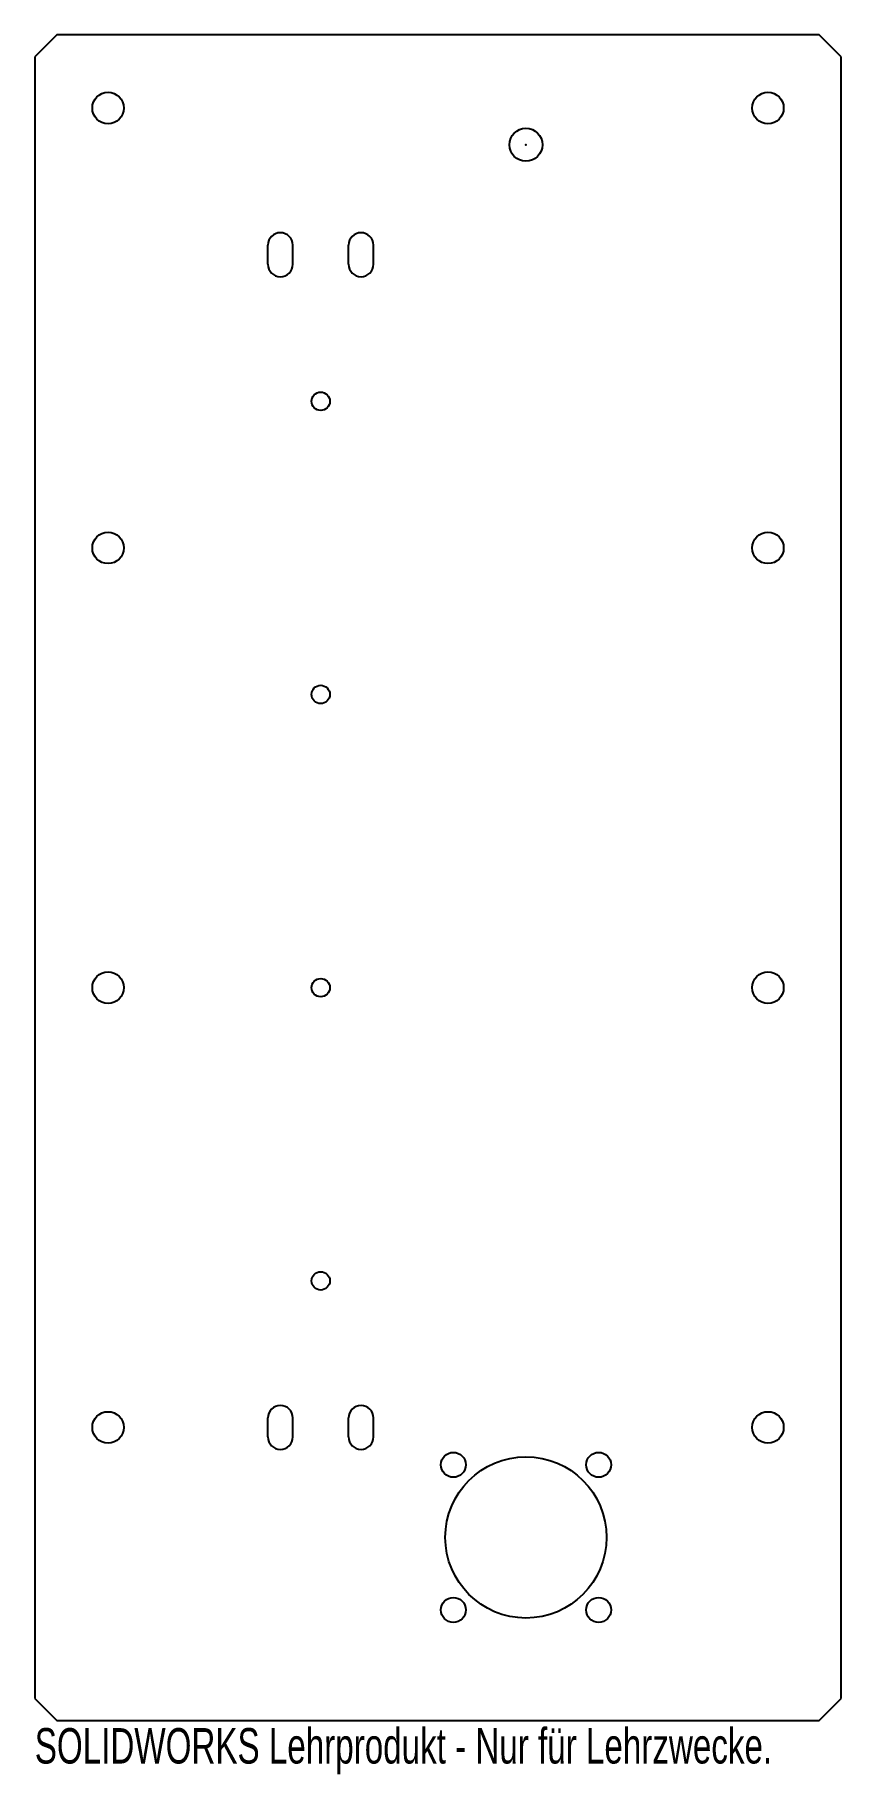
# Model space of a CAD drawing. Header units: millimetres. Extents: x -55 to 55, y -122 to 115.
import ezdxf

# ---------------------------------------------------------------- set-up
doc = ezdxf.new("R2010")
doc.units = ezdxf.units.MM
doc.header["$PDSIZE"] = -1
doc.styles.add('SLDTEXTSTYLE0', font='TXT', dxfattribs={"width": 0.7})

msp = doc.modelspace()

# ---------------------------------------------------------------- linework, layer by layer
at = {"color": 7, "linetype": 'Continuous', "lineweight": 25}
for p, q in [((-52, 115), (-55, 112)), ((52, 115), (-52, 115)), ((55, 112), (52, 115)), ((-55, 112), (-55, -112)), ((55, -112), (55, 112)), ((-23.2, 83.7), (-23.2, 86.3)), ((-19.8, 83.7), (-19.8, 86.3)), ((-12.2, 83.7), (-12.2, 86.3)), ((-8.8, 83.7), (-8.8, 86.3)), ((-23.2, -76.3), (-23.2, -73.7)), ((-19.8, -76.3), (-19.8, -73.7)), ((-12.2, -76.3), (-12.2, -73.7)), ((-8.8, -76.3), (-8.8, -73.7)), ((-55, -112), (-52, -115)), ((52, -115), (55, -112)), ((-52, -115), (52, -115))]:
    msp.add_line(p, q, dxfattribs=at)
for centre, radius in [((-45, 105), 2.15), ((45, 105), 2.15), ((12, 100), 2.25), ((-16, 65), 1.25), ((-45, 45), 2.15), ((45, 45), 2.15), ((-16, 25), 1.25), ((-45, -15), 2.15), ((-16, -15), 1.25), ((45, -15), 2.15), ((-16, -55), 1.25), ((-45, -75), 2.15), ((45, -75), 2.15), ((2.1, -80.1), 1.7), ((12, -90), 11), ((21.9, -80.1), 1.7), ((2.1, -99.9), 1.7), ((21.9, -99.9), 1.7)]:
    msp.add_circle(centre, radius, dxfattribs=at)
for centre, start, end in [((-21.5, 86.3), 0, 180), ((-10.5, 86.3), 0, 180), ((-21.5, 83.7), 180, 0), ((-10.5, 83.7), 180, 0), ((-21.5, -73.7), 0, 180), ((-10.5, -73.7), 360, 180), ((-21.5, -76.3), 180, 0), ((-10.5, -76.3), 180, 0)]:
    msp.add_arc(centre, 1.7, start, end, dxfattribs=at)
at = {"color": 7, "linetype": 'Continuous'}
msp.add_point((12, 100), dxfattribs=at)

# ---------------------------------------------------------------- texts
at = {"color": 7, "linetype": 'Continuous', "insert": (-55, -116.02), "char_height": 4.8336, "attachment_point": 1, "style": 'SLDTEXTSTYLE0'}
msp.add_mtext('SOLIDWORKS Lehrprodukt - Nur für Lehrzwecke.', dxfattribs=at)

doc.saveas('drawing.dxf')
